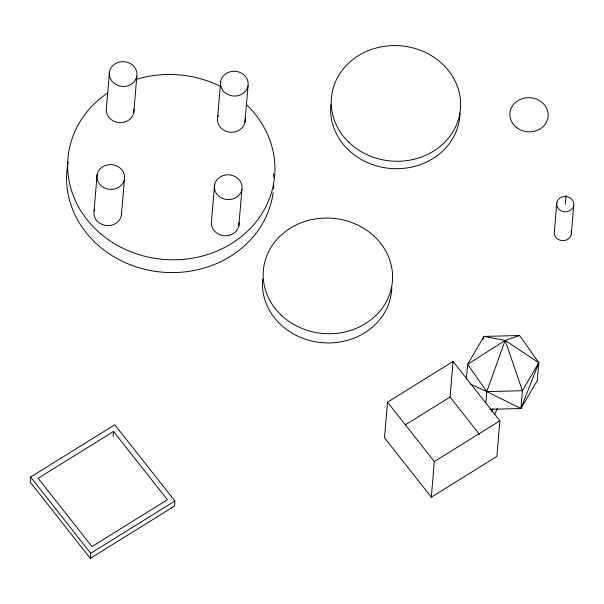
<?xml version="1.0" encoding="UTF-8"?>
<svg xmlns="http://www.w3.org/2000/svg" width="604" height="604" viewBox="0 0 604 604"><rect width="100%" height="100%" fill="white"/><g stroke="black" fill="none" stroke-linecap="round" stroke-linejoin="round"><path stroke-width="0.91" d="M30.63 477.017L30.2 482.098L90.275 558.36L174.458 506.092L174.881 501.01L114.805 424.74L30.63 477.017L90.698 553.279L90.275 558.36M94.05 210.947L97.093 174.737M109.475 71.778L106.44 107.988A13.877 12.382 4.8 0 0 119.63 122.642A13.877 12.382 4.8 0 0 133.907 109.309M121.396 215.5L124.439 179.282A13.877 12.382 4.8 0 0 105.904 165.322A13.877 12.382 4.8 0 0 101.948 186.425A13.877 12.382 4.8 0 0 124.439 179.282M133.786 112.54L136.829 76.323A13.877 12.382 4.8 0 0 118.293 62.363A13.877 12.382 4.8 0 0 114.337 83.465A13.877 12.382 4.8 0 0 136.829 76.323M113.122 436.518L113.552 431.437L38.143 478.262L91.959 546.582L167.368 499.757L113.552 431.437M220.671 81.397L217.636 117.606A13.877 12.382 4.8 0 0 230.826 132.261A13.877 12.382 4.8 0 0 245.111 118.928M214.548 184.915L211.506 221.132A13.877 12.382 4.8 0 0 224.703 235.779A13.877 12.382 4.8 0 0 238.98 222.446M244.982 122.159L248.025 85.949A13.877 12.382 4.8 0 0 229.49 71.982A13.877 12.382 4.8 0 0 225.534 93.084A13.877 12.382 4.8 0 0 248.025 85.949M238.852 225.677L241.894 189.467A13.877 12.382 4.8 0 0 223.367 175.5A13.877 12.382 4.8 0 0 219.403 196.602A13.877 12.382 4.8 0 0 241.894 189.467M387.511 402.151L384.522 437.772L431.309 497.168L496.865 456.465L499.863 420.845L453.076 361.449L387.511 402.151L434.299 461.554L431.309 497.168M479.538 434.465L450.078 397.07L453.076 361.449M466.318 379.41L467.579 364.416L483.978 336.398L519.583 335.545L538.806 362.71L537.311 380.52L520.912 408.538L489.987 409.278M485.85 402.83L486.794 391.581L505.133 340.399L519.583 335.545M470.222 384.091L486.794 391.581L520.912 408.538L522.407 390.728L505.133 340.399L483.978 336.398L482.626 339.856M554.374 231.566L556.79 202.778M565.261 204.182L565.978 195.575M571.301 234.382L573.725 205.594A8.592 7.663 4.8 0 0 562.249 196.949A8.592 7.663 4.8 0 0 559.802 210.011A8.592 7.663 4.8 0 0 573.725 205.594M520.912 408.538L538.806 362.71L505.133 340.399L467.579 364.416L486.794 391.581L522.407 390.728L538.806 362.71M491.694 411.316L492.841 408.795M494.585 414.291L497.417 408.387M90.698 553.279L174.881 501.01M405.307 424.869L450.078 397.07M434.299 461.554L499.863 420.845M273.159 192.495A103.722 92.586 4.8 0 1 155.009 271.302A103.722 92.586 4.8 0 1 68.199 161.834M273.499 173.854A103.722 92.586 4.8 0 1 273.771 177.561M273.801 185.035A103.722 92.586 4.8 0 1 273.567 188.78M246.583 104.756A103.722 92.586 4.8 0 1 240.135 237.576A103.722 92.586 4.8 0 1 91.695 225.133A103.722 92.586 4.8 0 1 107.429 93.091M136.119 79.403A103.722 92.586 4.8 0 1 221.177 86.78M217.81 116.821A13.877 12.382 4.8 0 1 218.346 115.273M121.525 212.268A13.877 12.382 4.8 0 1 106.342 225.534A13.877 12.382 4.8 0 1 94.466 209.377M391.8 287.383A64.741 57.788 4.8 0 1 323.668 342.785A64.741 57.788 4.8 0 1 262.657 279.04M459.999 113.152A64.741 57.788 4.8 0 1 391.875 168.546A64.741 57.788 4.8 0 1 330.856 104.809M571.112 231.06A8.592 7.663 4.8 0 1 562.543 240.634A8.592 7.663 4.8 0 1 554.751 230.275M281.2 315.137A64.741 57.788 4.8 0 0 390.018 293.068A64.741 57.788 4.8 0 0 312.434 219.471A64.741 57.788 4.8 0 0 281.2 315.137M349.255 142.687A64.741 57.788 4.8 0 0 458.074 120.611A64.741 57.788 4.8 0 0 380.49 47.014A64.741 57.788 4.8 0 0 349.255 142.687M516.85 127.769A19.162 17.101 4.8 0 0 547.911 117.908A19.162 17.101 4.8 0 0 522.317 98.626A19.162 17.101 4.8 0 0 516.85 127.769"/></g></svg>
